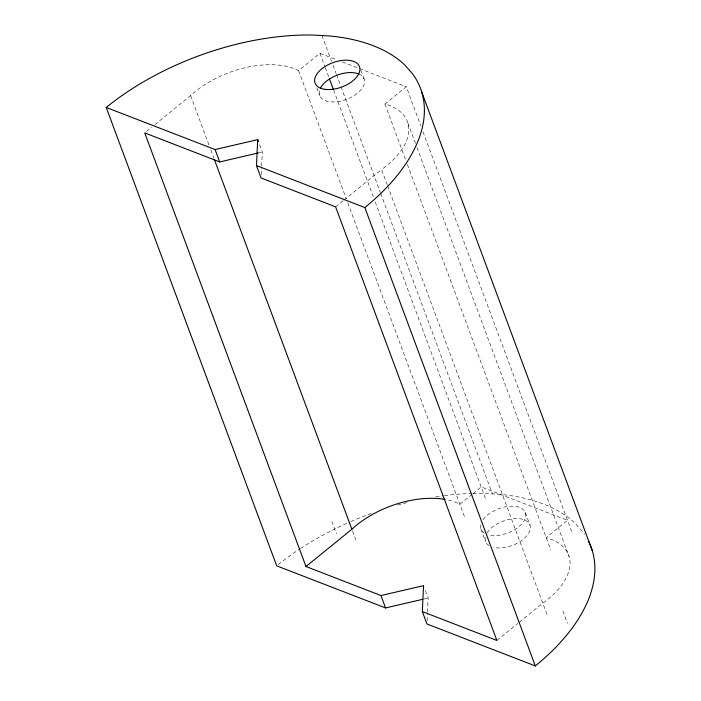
<?xml version="1.0" encoding="UTF-8"?>
<svg xmlns="http://www.w3.org/2000/svg" width="701" height="701" viewBox="0 0 701 701"><rect width="100%" height="100%" fill="white"/><g stroke="black" fill="none" stroke-linecap="round" stroke-linejoin="round"><path stroke-width="0.53" stroke-dasharray="3.5 2.63" d="M261.219 174.724L261.587 167.162M261.639 166.076L262.314 152.029L258.765 142.496M427.093 620.727L427.452 613.165M427.505 612.078L428.18 598.032L424.99 589.453M146.421 131.525L151.521 127.38M154.921 124.62L190.619 95.625A73.062 40.001 -20.4 0 1 298.6 70.652L319.945 53.311L336.191 59.603M387.259 184.906L381.546 169.528A73.062 40.001 -20.4 0 0 384.919 104.055L406.256 86.722L420.749 125.672M335.604 206.839L343.122 200.731M343.954 200.057L381.546 169.528M472.176 494.258L459.865 504.264A73.062 40.001 -20.4 0 0 446.029 499.603M473 493.592L481.201 486.923L567.521 520.335L546.175 537.676A73.062 40.001 -20.4 0 1 542.802 603.14L518.582 622.812M496.869 640.451L517.75 623.496M258.056 153.02L262.314 152.029M423.921 599.022L428.18 598.032M342.29 61.96L406.256 86.722M423.036 131.823L572.13 532.725M407.851 122.938L415.474 143.433M416.999 147.534L569.107 556.55M384.919 104.055L405.888 160.441M407.412 164.533L550.784 550.057M562.85 610.904L567.46 623.294M360.884 70.389L364.073 78.968M525.329 512.58L529.938 524.97M387.644 185.931L547.411 615.531M321.961 35.541L331.503 61.18M333.028 65.281L336.077 73.482M336.454 74.508L340.651 85.794M341.036 86.819L380.319 192.442M380.696 193.467L492.435 493.933M319.945 53.311L324.905 66.639M325.282 67.664L329.093 77.916M333.667 90.219L373.318 196.823M375.228 201.949L485.811 499.314M316.843 87.923L319.682 95.546M480.939 529.167L485.548 541.558M298.6 70.652L346.259 198.786M347.784 202.887L464.474 516.655M190.619 95.625L209.292 145.861M210.826 149.961L213.875 158.154M352.585 531.148L356.485 541.628M331.827 521.483L336.436 533.873M278.288 564.559A197.454 108.12 -20.4 0 1 299.634 549.085M300.545 548.497A197.454 108.12 -20.4 0 1 349.93 521.982M350.912 521.553A197.454 108.12 -20.4 0 1 371.924 513.237M397.485 505.106A197.454 108.12 -20.4 0 1 408.814 502.17M435.777 496.834A197.454 108.12 -20.4 0 1 443.295 495.765M444.364 495.625A197.454 108.12 -20.4 0 1 471.904 493.486M472.991 493.46A197.454 108.12 -20.4 0 1 483.699 493.443L500.199 494.371A197.454 108.12 -20.4 0 1 575.276 523.428L582.671 531.752A197.454 108.12 -20.4 0 1 584.564 534.407M487.09 532.839A23.694 12.977 -20.4 0 1 518.845 518.661A23.694 12.977 -20.4 0 1 526.46 536.23A23.694 12.977 -20.4 0 1 493.381 547.35M488.991 545.571A23.694 12.977 -20.4 0 1 485.486 536.274M483.007 519.678A23.694 12.977 -20.4 0 1 515.261 506.385A23.694 12.977 -20.4 0 1 521.158 524.593A23.694 12.977 -20.4 0 1 487.87 534.714M484.382 533.181A23.694 12.977 -20.4 0 1 481.201 522.937M358.807 74.008A23.694 12.977 -20.4 0 1 347.179 99.121A23.694 12.977 -20.4 0 1 319.945 89.325"/><path stroke-width="1.05" d="M258.056 153.02L219.693 161.94L144.721 132.901L305.986 566.513L380.958 595.552L423.57 585.642L422.326 611.579L496.869 640.451L335.604 206.839L261.07 177.966L256.461 165.576L257.705 139.639L215.084 149.55L106.219 107.455L276.693 565.847L385.568 607.942L422.852 599.267M305.986 566.513L351.876 529.246A73.062 40.001 -20.4 0 1 445.109 499.427M256.461 165.576L364.844 207.557L535.319 665.95L426.935 623.969L422.326 611.579M421.836 92.348L592.31 550.741M329.479 78.941L333.29 89.193M257.705 139.639L258.415 141.549M215.084 149.55L219.693 161.94M380.958 595.552L385.568 607.942M214.252 159.18L351.876 529.246M364.844 207.557A197.454 108.12 -20.4 0 0 412.197 73.36L404.801 65.035A197.454 108.12 -20.4 0 0 329.724 35.979L313.224 35.05A197.454 108.12 -20.4 0 0 106.219 107.455M588.367 540.883A197.454 108.12 -20.4 0 1 535.319 665.95M320.366 88.37A23.694 12.977 -20.4 0 1 358.807 74.008M324.817 89.316A23.694 12.977 -20.4 0 0 359.893 70.004A23.694 12.977 -20.4 0 0 327.095 65.289A23.694 12.977 -20.4 0 0 324.817 89.316"/></g></svg>
